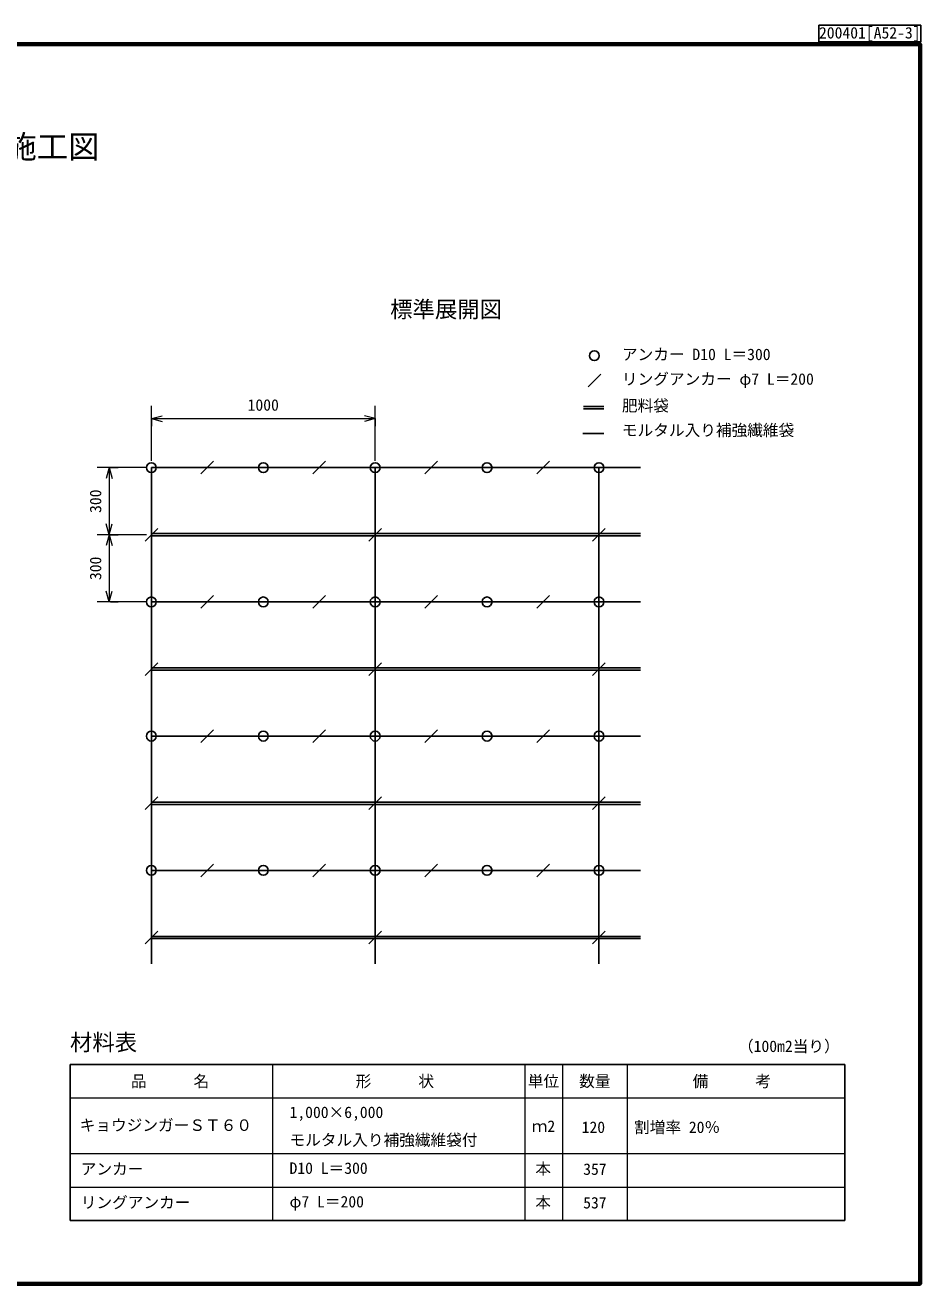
# Model space of a CAD drawing. Units: millimetres, scale not verified. Extents: x 200 to 8204, y 200 to 5825.
# Drawn here: x 4202 to 8204, y 200 to 5825 of the extents above; entities that cross this region are included whole.
import ezdxf
from ezdxf.enums import TextEntityAlignment as Align

# ---------------------------------------------------------------- set-up
doc = ezdxf.new("R2010")
doc.units = ezdxf.units.MM
doc.header["$LTSCALE"] = 20
for name, color, linetype, lineweight in [('C-DOC', 2, 'Continuous', 25), ('C-MTR-FRAM', 5, 'Continuous', 25), ('C-MTR-LINE', 5, 'Continuous', 13), ('C-STR', 7, 'Continuous', 25), ('C-STR-DIM', 1, 'Continuous', 13), ('C-STR-TXT', 7, 'Continuous', 25), ('C-TTL', 2, 'Continuous', 70), ('C-TTL-TXT', 7, 'Continuous', 25)]:
    doc.layers.add(name, color=color, linetype=linetype, lineweight=lineweight)
doc.layers.add('C-MTR-TXT', color=5, linetype='Continuous')
doc.styles.add('ＭＳ ゴシック', font='')
doc.styles.get('ＭＳ ゴシック').set_extended_font_data('MS Gothic')

msp = doc.modelspace()

# ---------------------------------------------------------------- linework, layer by layer
at = {"layer": 'C-DOC', "color": 3}
msp.add_lwpolyline([(7748.56, 5750), (8203.56, 5750), (8203.56, 5825), (7748.56, 5825)], close=True, dxfattribs=at)
at = {"layer": 'C-MTR-FRAM'}
for p, q in [((4402.09, 1180.66), (7864.7, 1180.66)), ((4402.09, 1180.66), (4402.09, 482.65)), ((7864.7, 1180.66), (7864.7, 482.65)), ((4402.09, 482.65), (7864.7, 482.65))]:
    msp.add_line(p, q, dxfattribs=at)
at = {"layer": 'C-MTR-LINE'}
for p, q in [((5306.8, 1180.66), (5306.8, 482.65)), ((6433.91, 1180.66), (6433.91, 482.65)), ((6602.1, 1180.66), (6602.1, 482.65)), ((6892.1, 1180.66), (6892.1, 482.65)), ((4402.09, 1030.66), (7864.7, 1030.66)), ((4402.09, 782.65), (7864.7, 782.65)), ((4402.09, 632.24), (7864.7, 632.24)), ((6602.1, 632.65), (6602.1, 632.24)), ((6892.1, 632.65), (6892.1, 632.24)), ((7534.83, 632.65), (7534.83, 632.24))]:
    msp.add_line(p, q, dxfattribs=at)
at = {"layer": 'C-STR', "color": 3}
for p, q in [((6786.69, 4120.39), (6696.69, 4120.39)), ((6696.69, 4110.39), (6786.69, 4110.39)), ((4765.58, 3552.64), (6951.26, 3552.64)), ((4765.57, 3542.64), (6951.26, 3542.64)), ((4765.57, 2942.64), (6951.26, 2942.64)), ((4765.58, 2952.64), (6951.26, 2952.64)), ((4765.57, 2342.64), (6951.26, 2342.64)), ((4765.58, 2352.64), (6951.26, 2352.64)), ((4765.58, 1752.64), (6951.26, 1752.64)), ((4765.57, 1742.64), (6951.26, 1742.64))]:
    msp.add_line(p, q, dxfattribs=at)
at = {"layer": 'C-STR'}
for p, q in [((4765.58, 3847.64), (6951.26, 3847.64)), ((4765.58, 1629.96), (4765.58, 3847.64)), ((4987.29, 3819.35), (5043.86, 3875.92)), ((5487.29, 3819.35), (5543.86, 3875.92)), ((5765.58, 1629.96), (5765.58, 3847.64)), ((5987.29, 3819.35), (6043.86, 3875.92)), ((6487.29, 3819.35), (6543.86, 3875.92)), ((6765.58, 1629.96), (6765.58, 3847.64)), ((4737.29, 3519.35), (4793.86, 3575.92)), ((5737.29, 3519.35), (5793.86, 3575.92)), ((6737.29, 3519.35), (6793.86, 3575.92)), ((4987.29, 3219.35), (5043.86, 3275.92)), ((5487.29, 3219.35), (5543.86, 3275.92)), ((5987.29, 3219.35), (6043.86, 3275.92)), ((6487.29, 3219.35), (6543.86, 3275.92)), ((4765.58, 3247.64), (6951.26, 3247.64)), ((4737.29, 2919.35), (4793.86, 2975.92)), ((5737.29, 2919.35), (5793.86, 2975.92)), ((6737.29, 2919.35), (6793.86, 2975.92)), ((4765.58, 2647.64), (6951.26, 2647.64)), ((4987.29, 2619.35), (5043.86, 2675.92)), ((5487.29, 2619.35), (5543.86, 2675.92)), ((5987.29, 2619.35), (6043.86, 2675.92)), ((6487.29, 2619.35), (6543.86, 2675.92)), ((4737.29, 2319.35), (4793.86, 2375.92)), ((5737.29, 2319.35), (5793.86, 2375.92)), ((6737.29, 2319.35), (6793.86, 2375.92)), ((4765.58, 2047.64), (6951.26, 2047.64)), ((4987.29, 2019.35), (5043.86, 2075.92)), ((5487.29, 2019.35), (5543.86, 2075.92)), ((5987.29, 2019.35), (6043.86, 2075.92)), ((6487.29, 2019.35), (6543.86, 2075.92)), ((4737.29, 1719.35), (4793.86, 1775.92)), ((5737.29, 1719.35), (5793.86, 1775.92)), ((6737.29, 1719.35), (6793.86, 1775.92))]:
    msp.add_line(p, q, dxfattribs=at)
for centre in [(4765.58, 3847.64), (5265.58, 3847.64), (5765.58, 3847.64), (6265.58, 3847.64), (6765.58, 3847.64), (4765.58, 3247.64), (5265.58, 3247.64), (5765.58, 3247.64), (6265.58, 3247.64), (6765.58, 3247.64), (4765.58, 2647.64), (5265.58, 2647.64), (5765.58, 2647.64), (6265.58, 2647.64), (6765.58, 2647.64), (4765.58, 2047.64), (5265.58, 2047.64), (5765.58, 2047.64), (6265.58, 2047.64), (6765.58, 2047.64)]:
    msp.add_circle(centre, 22, dxfattribs=at)
at = {"layer": 'C-STR-DIM'}
for p, q in [((4765.58, 3877.64), (4765.58, 4124.35)), ((5765.58, 3877.64), (5765.58, 4124.35)), ((4765.58, 4066.64), (4813.87, 4079.58)), ((4765.58, 4066.64), (4765.58, 4032.35)), ((4765.58, 4066.64), (4813.87, 4053.69)), ((4765.58, 4066.64), (5765.58, 4066.64)), ((5765.58, 4066.64), (5717.28, 4079.58)), ((5765.58, 4066.64), (5717.28, 4053.69)), ((5765.58, 4066.64), (5765.58, 4032.35)), ((4743.71, 3847.64), (4523.71, 3847.64)), ((4577.1, 3847.64), (4564.16, 3799.34)), ((4577.1, 3847.64), (4590.04, 3799.34)), ((4577.1, 3847.64), (4577.1, 3547.64)), ((4583.71, 3847.64), (4617.1, 3847.64)), ((4743.71, 3547.64), (4523.71, 3547.64)), ((4577.1, 3547.64), (4564.16, 3595.93)), ((4577.1, 3547.64), (4564.16, 3499.34)), ((4577.1, 3547.64), (4590.04, 3595.93)), ((4577.1, 3547.64), (4590.04, 3499.34)), ((4577.1, 3547.64), (4577.1, 3247.64)), ((4583.71, 3547.64), (4617.1, 3547.64)), ((4577.1, 3247.64), (4564.16, 3295.93)), ((4577.1, 3247.64), (4590.04, 3295.93)), ((4743.71, 3247.64), (4523.71, 3247.64)), ((4583.71, 3247.64), (4617.1, 3247.64))]:
    msp.add_line(p, q, dxfattribs=at)
at = {"layer": 'C-STR-TXT'}
msp.add_line((6693.69, 4000.76), (6786.69, 4000.76), dxfattribs=at)
at = {"layer": 'C-TTL'}
msp.add_lwpolyline([(200, 200), (8200, 200), (8200, 5740), (200, 5740)], close=True, dxfattribs=at)
at = {"layer": 'C-TTL-TXT'}
msp.add_line((6716.59, 4209.26), (6773.15, 4265.83), dxfattribs=at)
msp.add_circle((6744.87, 4347.75), 22, dxfattribs=at)

# ---------------------------------------------------------------- texts
at = {"layer": 'C-DOC', "style": 'ＭＳ ゴシック'}
msp.add_text('200401[A52-3]', height=51.32, dxfattribs=at).set_placement((7748.56, 5750), align=Align.BOTTOM_LEFT)
at = {"layer": 'C-MTR-TXT', "style": 'ＭＳ ゴシック'}
for s, p in [('（100m2当り）', (7386.61, 1220.66)), ('\u3000品\u3000\u3000\u3000名\u3000', (4604.08, 1064.43)), ('形\u3000\u3000\u3000状\u3000', (5678.44, 1064.43)), ('単位', (6447.3, 1064.43)), ('数量', (6677.06, 1064.43)), ('\u3000備\u3000\u3000\u3000考\u3000', (7114.26, 1064.43)), ('1,000×6,000', (5382.89, 925.66)), ('キョウジンガーＳＴ６０', (4445.31, 868.04)), ('ｍ2', (6465.1, 863.62)), ('モルタル入り補強繊維袋付', (5382.89, 802.04)), ('アンカー', (4450.13, 672.65)), ('D10 L＝300', (5382.89, 675.99)), ('本', (6481.06, 673.57)), ('357', (6694.94, 671.43)), ('リングアンカー', (4450.13, 522.65)), ('φ7 L＝200', (5382.89, 525.99)), ('本', (6481.06, 523.16)), ('537', (6694.94, 521.43))]:
    msp.add_text(s, height=51.32, dxfattribs=at).set_placement(p, align=Align.BOTTOM_LEFT)
for s, p in [('120', (6688.15, 899.86)), ('割増率 20％', (6922.1, 899.86))]:
    msp.add_text(s, height=51.32, dxfattribs=at).set_placement(p, align=Align.MIDDLE_LEFT)
at = {"layer": 'C-STR-DIM', "color": 7, "style": 'ＭＳ ゴシック'}
for s, p in [('アンカー D10 L＝300', (6868.08, 4312.75)), ('リングアンカー φ7 L＝200', (6868.08, 4202.55)), ('1000', (5195.58, 4086.64))]:
    msp.add_text(s, height=51.32, dxfattribs=at).set_placement(p, align=Align.BOTTOM_LEFT)
for p in [(4557.1, 3645.14), (4557.1, 3345.14)]:
    msp.add_text('300', height=51.32, rotation=90, dxfattribs=at).set_placement(p, align=Align.BOTTOM_LEFT)
at = {"layer": 'C-STR-TXT', "style": 'ＭＳ ゴシック'}
for s, p in [('肥料袋', (6868.08, 4083.68)), ('モルタル入り補強繊維袋', (6868.08, 3973.97))]:
    msp.add_text(s, height=51.32, dxfattribs=at).set_placement(p, align=Align.BOTTOM_LEFT)
at = {"layer": 'C-TTL-TXT', "color": 3, "style": 'ＭＳ ゴシック'}
msp.add_text('緑化基礎工付植生マット工（自然侵入促進タイプ）標準施工図', height=102.6, dxfattribs=at).set_placement((615, 5200), align=Align.BOTTOM_LEFT)
at = {"layer": 'C-TTL-TXT', "style": 'ＭＳ ゴシック'}
msp.add_text('標準展開図', height=73.31, dxfattribs=at).set_placement((5832.46, 4591.68), align=Align.TOP_LEFT)
at = {"layer": 'C-TTL-TXT', "color": 5, "style": 'ＭＳ ゴシック'}
msp.add_text('材料表', height=73.31, dxfattribs=at).set_placement((4402.09, 1220.66), align=Align.BOTTOM_LEFT)

doc.saveas('drawing.dxf')
